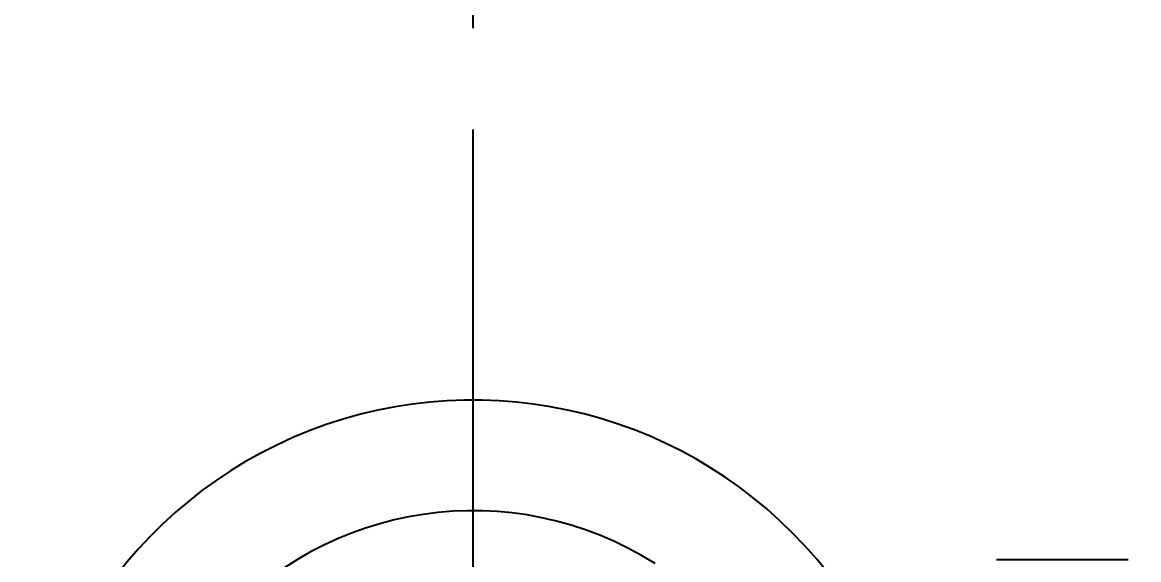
# Model space of a CAD drawing. Header units: millimetres. Extents: x 0 to 3800, y -67 to 2530.
# Drawn here: x 3212.1 to 3294.8, y 914.4 to 954.1 of the extents above; entities that cross this region are included whole.
import ezdxf
from ezdxf.lldxf.tags import DXFTag

# ---------------------------------------------------------------- set-up
doc = ezdxf.new("R2010")
doc.units = ezdxf.units.MM
for name, color, linetype in [('내부선 및 부속', 4, 'Continuous'), ('중심선', 1, 'DASHED'), ('치수선', 7, 'Continuous')]:
    doc.layers.add(name, color=color, linetype=linetype)
doc.styles.add('____', font='')
doc.styles.get('____').set_extended_font_data('굴림')
tags = doc.linetypes.add('DASHDOT', pattern=[70, 31, -13, 13, -13]).pattern_tags.tags
tags[10:11] = [DXFTag(74, 4), DXFTag(75, 0), DXFTag(340, '0'), DXFTag(46, 0.0), DXFTag(50, 0.0), DXFTag(44, 0.0), DXFTag(45, 0.0)]
tags[8:9] = [DXFTag(74, 4), DXFTag(75, 0), DXFTag(340, '0'), DXFTag(46, 0.0), DXFTag(50, 0.0), DXFTag(44, 0.0), DXFTag(45, 0.0)]
tags[6:7] = [DXFTag(74, 4), DXFTag(75, 0), DXFTag(340, '0'), DXFTag(46, 0.0), DXFTag(50, 0.0), DXFTag(44, 0.0), DXFTag(45, 0.0)]
tags[4:5] = [DXFTag(74, 4), DXFTag(75, 0), DXFTag(340, '0'), DXFTag(46, 0.0), DXFTag(50, 0.0), DXFTag(44, 0.0), DXFTag(45, 0.0)]
tags = doc.linetypes.add('DASHED', pattern=[25.72, 12.86, -12.86]).pattern_tags.tags
tags[6:7] = [DXFTag(74, 4), DXFTag(75, 0), DXFTag(340, '0'), DXFTag(46, 0.0), DXFTag(50, 0.0), DXFTag(44, 0.0), DXFTag(45, 0.0)]
tags[4:5] = [DXFTag(74, 4), DXFTag(75, 0), DXFTag(340, '0'), DXFTag(46, 0.0), DXFTag(50, 0.0), DXFTag(44, 0.0), DXFTag(45, 0.0)]
doc.dimstyles.new('MSADIM', dxfattribs={"dimtxt": 33, "dimasz": 17, "dimexe": 10, "dimexo": 7.5, "dimgap": 10, "dimtad": 0, "dimtih": 1, "dimtoh": 1, "dimdec": 0, "dimzin": 1, "dimdsep": 46, "dimtxsty": '____', "dimcen": 11.25, "dimadec": 0, "dimazin": 0, "dimtfac": 1, "dimtdec": 0, "dimtix": 1, "dimtmove": 0, "dimatfit": 3, "dimfxl": 1, "dimtolj": 1, "dimtzin": 1, "dimarcsym": 0})

# ---------------------------------------------------------------- blocks, each defined once
blk = doc.blocks.new('*D27')
at = {"layer": '치수선', "color": 0, "linetype": 'Continuous', "lineweight": -2, "transparency": 16777216}
for p, q in [((3245.479, 953.665), (3245.479, 1103.338)), ((3365.479, 1061.187), (3365.479, 1103.338)), ((3262.479, 1093.338), (3268.831, 1093.338)), ((3348.479, 1093.338), (3340.695, 1093.338))]:
    blk.add_line(p, q, dxfattribs=at)
at = {"layer": '치수선', "color": 0, "linetype": 'Continuous', "transparency": 16777216}
for points in [[(3262.479, 1096.171), (3262.479, 1090.504), (3245.479, 1093.338)], [(3348.479, 1096.171), (3348.479, 1090.504), (3365.479, 1093.338)]]:
    blk.add_solid(points, dxfattribs=at)
at = {"layer": '치수선', "color": 0, "linetype": 'Continuous', "transparency": 16777216, "insert": (3304.763, 1093.338), "char_height": 25, "attachment_point": 5, "style": '____'}
blk.add_mtext('\\A1;120', dxfattribs=at)

msp = doc.modelspace()

# ---------------------------------------------------------------- linework, layer by layer
at = {"layer": '내부선 및 부속', "linetype": 'Continuous'}
msp.add_line((3284.234, 914.36), (3293.981, 914.36), dxfattribs=at)
for radius, start, end in [(33.363, 38.03057, 321.96943), (25.178, 57.6319, 302.36819)]:
    msp.add_arc((3245.479, 892.802), radius, start, end, dxfattribs=at)
at = {"layer": '중심선', "linetype": 'DASHDOT'}
msp.add_line((3245.479, 839.44), (3245.479, 946.165), dxfattribs=at)

# ---------------------------------------------------------------- dimensions: what is measured, and where the dimension line sits
at = {"layer": '치수선', "linetype": 'Continuous'}
dim = msp.add_linear_dim(base=(3365.479, 1093.338), p1=(3245.479, 946.165), p2=(3365.479, 1053.687), dimstyle='MSADIM', override={"dimtxt": 25}, dxfattribs=at)
dim.commit()
dim.dimension.update_dxf_attribs({"geometry": '*D27', "text_midpoint": (3304.763, 1093.338), "dimtype": 160})

doc.saveas('drawing.dxf')
